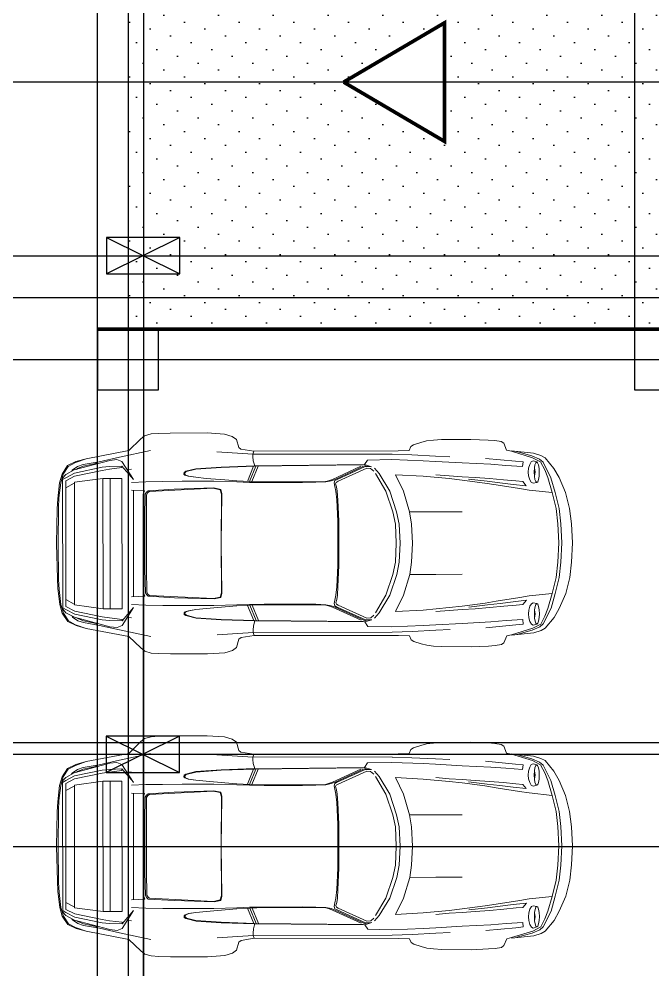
# Model space of a CAD drawing. Extents: x 285329 to 658348, y -83126 to -16980.
# Drawn here: x 323582 to 324102, y -35929 to -35148 of the extents above; entities that cross this region are included whole.
import ezdxf

# ---------------------------------------------------------------- set-up
doc = ezdxf.new("R2010")
doc.units = 0
doc.layers.get('0').update_dxf_attribs({"linetype": 'CONTINUOUS'})
for name, color, linetype, lineweight in [('A-text finishing', 6, 'CONTINUOUS', 13), ('FIGURES', 153, 'CONTINUOUS', 0), ('VIS', 8, 'CONTINUOUS', 18)]:
    doc.layers.add(name, color=color, linetype=linetype, lineweight=lineweight)
for name, color, linetype in [('AXIS', 1, 'CONTINUOUS'), ('COLUMN', 5, 'CONTINUOUS'), ('DIM', 3, 'CONTINUOUS'), ('FURNITURE', 4, 'CONTINUOUS'), ('WALL', 7, 'CONTINUOUS')]:
    doc.layers.add(name, color=color, linetype=linetype)

# ---------------------------------------------------------------- blocks, each defined once
blk = doc.blocks.new('XREF1$0$02PCAR09')
at = {"color": 0, "linetype": 'ByBlock'}
for p, q in [((-138.14, 34.83), (-139.39, 33.77)), ((-136.04, 35.43), (-138.14, 34.83)), ((-133.57, 35.58), (-136.04, 35.43)), ((-129.86, 35.7), (-133.57, 35.58)), ((-117.88, 35.7), (-129.86, 35.7)), ((-112.33, 35.34), (-117.88, 35.7)), ((-109.85, 34.59), (-112.33, 35.34)), ((-108.47, 33.6), (-109.85, 34.59)), ((-139.39, 33.77), (-143.26, 30.05)), ((-107.73, 30.95), (-108.47, 33.6)), ((-107, 30.43), (-107.73, 30.95)), ((-52.16, 31.23), (-52.64, 29.95)), ((-51.29, 31.76), (-52.16, 31.23)), ((-48.85, 32.53), (-51.29, 31.76)), ((-47.09, 33.02), (-48.85, 32.53)), ((-44.85, 33.29), (-47.09, 33.02)), ((-42.26, 33.45), (-44.85, 33.29)), ((-32.75, 33.53), (-42.26, 33.45)), ((-27.18, 33.31), (-32.75, 33.53)), ((-24.96, 33.14), (-27.18, 33.31)), ((-22.98, 32.83), (-24.96, 33.14)), ((-22.13, 32.24), (-22.98, 32.83)), ((-21.22, 30), (-22.13, 32.24)), ((-143.26, 30.05), (-157.04, 27.42)), ((-146.25, 27.9), (-152.81, 26.43)), ((-136.16, 30.07), (-146.25, 27.9)), ((-103.18, 28.82), (-114.79, 29.59)), ((-102.8, 29.76), (-107, 30.43)), ((-103.18, 28.82), (-102.8, 29.76)), ((-58.2, 28.79), (-103.18, 28.82)), ((-103.18, 28.09), (-103.18, 28.82)), ((-103.06, 26.7), (-103.18, 28.09)), ((-56.22, 29.83), (-102.8, 29.76)), ((-58.2, 28.77), (-51.78, 28.55)), ((-52.64, 29.95), (-56.22, 29.83)), ((-51.78, 28.55), (-44.15, 28.14)), ((-44.15, 28.14), (-39.54, 27.93)), ((-19.65, 29.66), (-21.22, 30)), ((-12.48, 29.04), (-19.65, 29.78)), ((-12.79, 27.56), (-19.65, 29.66)), ((-13.04, 28.18), (-17.96, 29.55)), ((-10.59, 27.09), (-13.04, 28.18)), ((-10.14, 28.29), (-12.48, 29.04)), ((-8.78, 27.56), (-10.14, 28.29)), ((-164.79, 22.49), (-162.98, 25.22)), ((-162.81, 24.98), (-164.42, 22.49)), ((-162.98, 25.22), (-160.29, 26.5)), ((-160.49, 26.23), (-162.81, 24.98)), ((-159.78, 24.91), (-161.5, 23.73)), ((-149.39, 26.87), (-160.88, 23.8)), ((-151.85, 24.65), (-160.77, 22.81)), ((-157.04, 27.42), (-160.49, 26.23)), ((-160.29, 26.5), (-157.04, 27.42)), ((-157.91, 25.53), (-159.78, 24.91)), ((-157.91, 25.01), (-159.78, 24.24)), ((-152.81, 26.43), (-157.91, 25.53)), ((-153.83, 25.85), (-157.91, 25.01)), ((-153.47, 26.28), (-153.83, 25.85)), ((-149.51, 24.91), (-151.85, 24.65)), ((-145.43, 25.03), (-149.51, 24.91)), ((-147.04, 27.13), (-149.39, 26.87)), ((-145.43, 26.52), (-147.04, 27.13)), ((-141.73, 20.71), (-145.43, 26.52)), ((-145.43, 25.03), (-141.73, 20.73)), ((-145.43, 24.53), (-145.43, 25.03)), ((-121.58, 24.14), (-113.44, 24.69)), ((-113.44, 24.69), (-102.68, 25.08)), ((-113.44, 24.57), (-102.68, 24.96)), ((-104.9, 20.03), (-102.9, 24.96)), ((-104.22, 19.99), (-102.17, 24.96)), ((-101.45, 24.96), (-103.47, 19.98)), ((-102.68, 25.44), (-103.06, 26.7)), ((-67.1, 25.44), (-102.68, 25.06)), ((-102.68, 25.08), (-102.68, 25.44)), ((-102.68, 24.94), (-67.65, 25.32)), ((-102.68, 25.06), (-102.68, 24.94)), ((-77.45, 20.66), (-68.24, 24.88)), ((-67.39, 24.89), (-76.59, 20.66)), ((-76.17, 20.52), (-66.86, 24.77)), ((-66.42, 25.2), (-67.39, 24.89)), ((-67.1, 25.46), (-66.11, 26.89)), ((-67.1, 25.54), (-67.1, 25.54)), ((-64.81, 24.72), (-67.1, 25.46)), ((-66.86, 24.77), (-65.78, 24.81)), ((-58.32, 27.06), (-66.11, 26.89)), ((-65.78, 24.81), (-64.81, 24.72)), ((-48.2, 26.63), (-58.32, 27.06)), ((-44.15, 26.41), (-48.2, 26.63)), ((-35.6, 25.95), (-44.15, 26.41)), ((-26.33, 25.46), (-35.6, 25.95)), ((-28.03, 27.35), (-18.29, 26.45)), ((-21.41, 25.08), (-26.33, 25.46)), ((-16.03, 24.72), (-21.41, 25.08)), ((-18.29, 26.45), (-15.88, 26.19)), ((-15.88, 26.19), (-16.03, 24.72)), ((-14.12, 24.14), (-13.76, 25.41)), ((-13.76, 25.41), (-13.28, 26.26)), ((-13.28, 26.26), (-12.67, 26.55)), ((-10.26, 26.19), (-12.79, 27.56)), ((-12.67, 26.55), (-11.49, 26.19)), ((-12.22, 24.26), (-12.07, 25.22)), ((-12.07, 25.22), (-11.81, 25.93)), ((-11.81, 25.93), (-11.49, 26.19)), ((-11.49, 26.19), (-11.18, 25.93)), ((-11.18, 25.93), (-10.93, 25.22)), ((-10.93, 25.22), (-10.74, 24.13)), ((-9.43, 26.13), (-10.59, 27.09)), ((-8.9, 23.63), (-10.26, 26.19)), ((-6.9, 21.08), (-9.43, 26.13)), ((-5.94, 24.09), (-8.78, 27.56)), ((-165.56, 19.69), (-164.79, 22.49)), ((-164.42, 22.49), (-165.19, 19.69)), ((-163.6, 22.32), (-164.59, 21.21)), ((-160.88, 23.8), (-163.6, 22.32)), ((-160.77, 22.81), (-163.6, 21.32)), ((-163.6, 20.33), (-160.77, 21.82)), ((-161.5, 23.73), (-161.74, 23.33)), ((-160.77, 21.82), (-151.85, 23.66)), ((-159.78, 24.24), (-160.17, 23.99)), ((-151.85, 23.66), (-149.51, 24.04)), ((-149.51, 24.04), (-145.43, 24.53)), ((-142.39, 24.02), (-143.85, 23.95)), ((-125.42, 22.45), (-125.37, 22.96)), ((-125.08, 22.11), (-125.42, 22.45)), ((-125.37, 22.96), (-124.86, 23.34)), ((-125.15, 22.43), (-125.13, 22.84)), ((-124.89, 22.11), (-125.15, 22.43)), ((-125.13, 22.84), (-124.69, 23.22)), ((-124.01, 21.73), (-125.08, 22.11)), ((-123.84, 21.73), (-124.89, 22.11)), ((-124.86, 23.34), (-121.58, 24.14)), ((-124.69, 23.22), (-121.6, 24.01)), ((-121.62, 21.38), (-124.01, 21.73)), ((-121.62, 21.38), (-123.84, 21.73)), ((-121.6, 24.01), (-113.44, 24.57)), ((-66.4, 24.24), (-75.65, 20.03)), ((-65.14, 24.16), (-66.4, 24.24)), ((-64.13, 23.29), (-65.14, 24.16)), ((-62.4, 22.49), (-63.89, 24.21)), ((-60.22, 16.82), (-63.6, 22.49)), ((-58.97, 16.82), (-62.4, 22.49)), ((-57.13, 22.11), (-54.53, 16.8)), ((-48.2, 21.63), (-57.13, 22.11)), ((-39.78, 20.85), (-48.2, 21.63)), ((-39.78, 21.75), (-44.12, 22.11)), ((-35.6, 21.46), (-39.78, 21.75)), ((-14.22, 22.91), (-14.12, 24.14)), ((-14.12, 21.68), (-14.22, 22.91)), ((-13.76, 20.44), (-14.12, 21.68)), ((-12.31, 22.86), (-12.22, 24.26)), ((-12.24, 21.56), (-12.31, 22.86)), ((-12.04, 22.86), (-12.24, 21.56)), ((-12.07, 20.57), (-12.24, 21.58)), ((-12.22, 24.26), (-12.04, 22.86)), ((-10.74, 21.58), (-10.93, 20.51)), ((-10.74, 24.13), (-10.69, 22.86)), ((-10.69, 22.86), (-10.74, 21.58)), ((-7.91, 21.15), (-8.9, 23.63)), ((-4.27, 21.14), (-5.94, 24.09)), ((-166.21, 14.44), (-165.56, 19.69)), ((-165.19, 19.69), (-165.8, 14.82)), ((-163.6, 21.32), (-164.59, 20.71)), ((-164.59, -21.21), (-164.59, 21.21)), ((-163.6, 20.33), (-163.6, -20.33)), ((-163.6, 18.05), (-160.88, 19.53)), ((-160.77, 19.82), (-151.61, 21.07)), ((-160.77, 19.82), (-160.77, -19.82)), ((-151.61, 21.07), (-151.61, -21.07)), ((-151.61, 21.07), (-145.43, 21.07)), ((-149.26, 21.07), (-149.26, -21.19)), ((-145.43, -21.07), (-145.43, 21.07)), ((-137.77, 19.96), (-142.39, 19.75)), ((-132.34, 20.03), (-137.77, 19.96)), ((-126.04, 20.1), (-132.34, 20.03)), ((-115.78, 20.11), (-126.04, 20.1)), ((-118.22, 21.03), (-121.62, 21.38)), ((-112.19, 20.51), (-118.22, 21.03)), ((-108.37, 19.87), (-115.78, 20.11)), ((-108.37, 20.23), (-112.19, 20.51)), ((-104.22, 19.99), (-108.37, 20.23)), ((-104.27, 19.73), (-108.37, 19.87)), ((-99.56, 19.65), (-104.27, 19.73)), ((-99.52, 19.84), (-104.22, 19.99)), ((-87.11, 19.64), (-99.56, 19.65)), ((-87.11, 19.87), (-99.52, 19.84)), ((-82.86, 19.87), (-87.11, 19.87)), ((-82.86, 19.72), (-87.11, 19.64)), ((-79.67, 19.98), (-82.86, 19.87)), ((-79.63, 19.86), (-82.86, 19.72)), ((-79.67, 19.96), (-78.74, 20.2)), ((-77.89, 20.2), (-79.63, 19.86)), ((-78.74, 20.2), (-77.45, 20.66)), ((-77.21, 20.44), (-77.89, 20.2)), ((-76.59, 20.66), (-77.21, 20.44)), ((-76.95, 19.52), (-76.71, 20.25)), ((-76.73, 18.37), (-76.95, 19.52)), ((-76.71, 20.25), (-76.17, 20.52)), ((-76.22, 19.69), (-76.44, 19.24)), ((-76.44, 19.24), (-76.15, 18.22)), ((-75.65, 20.03), (-76.22, 19.69)), ((-35.6, 20.37), (-39.78, 20.85)), ((-31.38, 21.21), (-35.6, 21.46)), ((-28.21, 19.38), (-35.6, 20.37)), ((-33.48, 20.69), (-27.45, 19.99)), ((-26.79, 20.88), (-31.38, 21.21)), ((-24.62, 18.78), (-28.21, 19.38)), ((-27.45, 19.99), (-23.36, 19.5)), ((-22.2, 20.45), (-26.79, 20.88)), ((-17.01, 17.6), (-24.62, 18.78)), ((-23.36, 19.5), (-19.12, 18.97)), ((-18.2, 20.06), (-22.2, 20.45)), ((-19.12, 18.97), (-14.89, 18.51)), ((-16, 19.87), (-18.2, 20.06)), ((-14.89, 18.51), (-16, 19.87)), ((-13.28, 19.65), (-13.76, 20.44)), ((-12.67, 19.33), (-13.28, 19.65)), ((-11.49, 19.6), (-12.67, 19.33)), ((-11.81, 19.84), (-12.07, 20.57)), ((-11.49, 19.6), (-11.81, 19.84)), ((-11.18, 19.81), (-11.49, 19.6)), ((-10.93, 20.51), (-11.18, 19.81)), ((-6.56, 16.32), (-7.91, 21.15)), ((-5.57, 16.32), (-6.9, 21.08)), ((-2.17, 16.31), (-4.27, 21.14)), ((-138.14, 17.06), (-142.38, 17.26)), ((-141.73, 17.26), (-141.73, -17.16)), ((-138.66, 0), (-138.57, 15.9)), ((-138.57, 15.9), (-138.14, 17.06)), ((-137.9, 15.9), (-138.04, 8.28)), ((-137.51, 16.58), (-137.9, 15.9)), ((-137.56, 8.16), (-137.48, 15.78)), ((-136.98, 17.01), (-137.51, 16.58)), ((-137.48, 15.78), (-137.08, 16.44)), ((-137.08, 16.44), (-136.55, 16.78)), ((-128.55, 17.52), (-136.98, 17.01)), ((-136.55, 16.78), (-115.95, 17.82)), ((-115.76, 17.94), (-128.55, 17.52)), ((-115.95, 17.82), (-113.73, 17.36)), ((-113.56, 17.48), (-115.76, 17.94)), ((-113.73, 17.36), (-113.35, 15.95)), ((-113.2, 16.07), (-113.56, 17.48)), ((-113.4, -0.02), (-113.2, 16.07)), ((-113.35, 15.95), (-113.4, 0.02)), ((-76.42, 16.82), (-76.73, 18.37)), ((-76.1, 14.07), (-76.42, 16.82)), ((-76.15, 18.22), (-75.93, 16.82)), ((-75.93, 16.82), (-75.72, 13.98)), ((-60.22, 16.82), (-60.22, 16.82)), ((-58, 10.14), (-60.22, 16.82)), ((-56.75, 10.14), (-58.97, 16.82)), ((-54.53, 16.8), (-52.55, 10.14)), ((-13.95, 17.11), (-17.01, 17.6)), ((-6.56, 16.32), (-13.95, 17.11)), ((-5.26, 11.13), (-6.56, 16.32)), ((-4.27, 11.13), (-5.57, 16.32)), ((-0.87, 11.13), (-2.17, 16.31)), ((-166.35, 11.22), (-166.21, 14.44)), ((-165.8, 14.82), (-165.94, 11.59)), ((-76.1, 14.07), (-75.74, 7.15)), ((-75.72, 13.98), (-75.43, 7.15)), ((-166.57, 0.02), (-166.35, 11.22)), ((-165.94, 11.59), (-166.08, 0)), ((-57.13, 6.18), (-58, 10.14)), ((-55.9, 6.18), (-56.75, 10.14)), ((-52.55, 10.14), (-44.12, 10.09)), ((-52.55, 10.14), (-51.92, 6.18)), ((-44.12, 10.09), (-35.6, 10.09)), ((-4.7, 6.2), (-5.26, 11.13)), ((-3.7, 6.2), (-4.27, 11.13)), ((-0.31, 6.18), (-0.87, 11.13)), ((-138.04, 8.28), (-138.04, 0)), ((-137.56, 0), (-137.56, 8.16)), ((-75.74, 7.15), (-75.77, 0)), ((-75.43, 7.15), (-75.4, 0)), ((-56.89, 0), (-57.13, 6.18)), ((-55.64, 0), (-55.9, 6.18)), ((-51.92, 6.18), (-51.68, 0)), ((-4.39, 0), (-4.7, 6.2)), ((-3.4, 0), (-3.7, 6.2)), ((0, 0), (-0.31, 6.18)), ((-165.94, -11.59), (-166.08, 0)), ((-138.66, 0), (-138.57, -15.9)), ((-138.04, -8.28), (-138.04, 0)), ((-137.56, 0), (-137.56, -8.16)), ((-113.4, 0.02), (-113.2, -16.07)), ((-75.74, -7.15), (-75.77, 0)), ((-75.43, -7.15), (-75.4, 0)), ((-56.89, 0), (-57.13, -6.18)), ((-55.64, 0), (-55.9, -6.18)), ((-51.92, -6.18), (-51.68, 0)), ((-4.39, 0), (-4.7, -6.2)), ((-3.4, 0), (-3.7, -6.2)), ((0, 0), (-0.31, -6.18)), ((-166.57, -0.02), (-166.35, -11.22)), ((-113.35, -15.95), (-113.4, -0.02)), ((-137.9, -15.9), (-138.04, -8.28)), ((-137.56, -8.16), (-137.48, -15.78)), ((-76.1, -14.07), (-75.74, -7.15)), ((-75.72, -13.98), (-75.43, -7.15)), ((-57.13, -6.18), (-58, -10.14)), ((-55.9, -6.18), (-56.75, -10.14)), ((-52.55, -10.14), (-51.92, -6.18)), ((-4.7, -6.2), (-5.26, -11.13)), ((-3.7, -6.2), (-4.27, -11.13)), ((-0.31, -6.18), (-0.87, -11.13)), ((-166.35, -11.22), (-166.21, -14.44)), ((-165.8, -14.82), (-165.94, -11.59)), ((-58, -10.14), (-60.22, -16.82)), ((-56.75, -10.14), (-58.97, -16.82)), ((-54.53, -16.8), (-52.55, -10.14)), ((-52.55, -10.14), (-44.12, -10.09)), ((-44.12, -10.09), (-35.6, -10.09)), ((-5.26, -11.13), (-6.56, -16.32)), ((-4.27, -11.13), (-5.57, -16.32)), ((-0.87, -11.13), (-2.17, -16.31)), ((-166.21, -14.44), (-165.56, -19.69)), ((-165.19, -19.69), (-165.8, -14.82)), ((-76.1, -14.07), (-76.42, -16.82)), ((-75.93, -16.82), (-75.72, -13.98)), ((-163.6, -18.05), (-160.88, -19.53)), ((-138.14, -17.06), (-142.38, -17.26)), ((-138.57, -15.9), (-138.14, -17.06)), ((-137.51, -16.58), (-137.9, -15.9)), ((-136.98, -17.01), (-137.51, -16.58)), ((-137.48, -15.78), (-137.08, -16.44)), ((-137.08, -16.44), (-136.55, -16.78)), ((-128.55, -17.52), (-136.98, -17.01)), ((-136.55, -16.78), (-115.95, -17.82)), ((-115.76, -17.94), (-128.55, -17.52)), ((-115.95, -17.82), (-113.73, -17.36)), ((-113.56, -17.48), (-115.76, -17.94)), ((-113.73, -17.36), (-113.35, -15.95)), ((-113.2, -16.07), (-113.56, -17.48)), ((-76.73, -18.37), (-76.95, -19.52)), ((-76.42, -16.82), (-76.73, -18.37)), ((-76.44, -19.24), (-76.15, -18.22)), ((-76.15, -18.22), (-75.93, -16.82)), ((-60.22, -16.82), (-63.6, -22.49)), ((-58.97, -16.82), (-62.4, -22.49)), ((-60.22, -16.82), (-60.22, -16.82)), ((-57.13, -22.11), (-54.53, -16.8)), ((-17.01, -17.6), (-24.62, -18.78)), ((-13.95, -17.11), (-17.01, -17.6)), ((-6.56, -16.32), (-13.95, -17.11)), ((-6.56, -16.32), (-7.91, -21.15)), ((-5.57, -16.32), (-6.9, -21.08)), ((-2.17, -16.31), (-4.27, -21.14)), ((-165.56, -19.69), (-164.79, -22.49)), ((-164.42, -22.49), (-165.19, -19.69)), ((-163.6, -21.32), (-164.59, -20.71)), ((-163.6, -22.32), (-164.59, -21.21)), ((-163.6, -20.33), (-160.77, -21.82)), ((-160.77, -22.81), (-163.6, -21.32)), ((-160.77, -19.82), (-151.61, -21.07)), ((-151.61, -21.07), (-145.43, -21.07)), ((-141.73, -20.71), (-145.43, -26.52)), ((-145.43, -25.03), (-141.73, -20.73)), ((-137.77, -19.96), (-142.39, -19.75)), ((-132.34, -20.03), (-137.77, -19.96)), ((-126.04, -20.1), (-132.34, -20.03)), ((-115.78, -20.11), (-126.04, -20.1)), ((-121.62, -21.38), (-124.01, -21.73)), ((-121.62, -21.38), (-123.84, -21.73)), ((-118.22, -21.03), (-121.62, -21.38)), ((-112.19, -20.51), (-118.22, -21.03)), ((-108.37, -19.87), (-115.78, -20.11)), ((-108.37, -20.23), (-112.19, -20.51)), ((-104.27, -19.73), (-108.37, -19.87)), ((-104.22, -19.99), (-108.37, -20.23)), ((-104.9, -20.03), (-102.9, -24.96)), ((-99.56, -19.65), (-104.27, -19.73)), ((-99.52, -19.84), (-104.22, -19.99)), ((-104.22, -19.99), (-102.17, -24.96)), ((-101.45, -24.96), (-103.47, -19.98)), ((-87.11, -19.64), (-99.56, -19.65)), ((-87.11, -19.87), (-99.52, -19.84)), ((-82.86, -19.72), (-87.11, -19.64)), ((-82.86, -19.87), (-87.11, -19.87)), ((-79.63, -19.86), (-82.86, -19.72)), ((-79.67, -19.98), (-82.86, -19.87)), ((-79.67, -19.96), (-78.74, -20.2)), ((-77.89, -20.2), (-79.63, -19.86)), ((-78.74, -20.2), (-77.45, -20.66)), ((-77.21, -20.44), (-77.89, -20.2)), ((-77.45, -20.66), (-68.24, -24.88)), ((-76.59, -20.66), (-77.21, -20.44)), ((-76.95, -19.52), (-76.71, -20.25)), ((-76.71, -20.25), (-76.17, -20.52)), ((-67.39, -24.89), (-76.59, -20.66)), ((-76.22, -19.69), (-76.44, -19.24)), ((-75.65, -20.03), (-76.22, -19.69)), ((-76.17, -20.52), (-66.86, -24.77)), ((-66.4, -24.24), (-75.65, -20.03)), ((-39.78, -20.85), (-48.2, -21.63)), ((-35.6, -20.37), (-39.78, -20.85)), ((-35.6, -21.46), (-39.78, -21.75)), ((-28.21, -19.38), (-35.6, -20.37)), ((-31.38, -21.21), (-35.6, -21.46)), ((-33.48, -20.69), (-27.45, -19.99)), ((-26.79, -20.88), (-31.38, -21.21)), ((-24.62, -18.78), (-28.21, -19.38)), ((-27.45, -19.99), (-23.36, -19.5)), ((-22.2, -20.45), (-26.79, -20.88)), ((-23.36, -19.5), (-19.12, -18.97)), ((-18.2, -20.06), (-22.2, -20.45)), ((-19.12, -18.97), (-14.89, -18.51)), ((-16, -19.87), (-18.2, -20.06)), ((-14.89, -18.51), (-16, -19.87)), ((-13.76, -20.44), (-14.12, -21.68)), ((-13.28, -19.65), (-13.76, -20.44)), ((-12.67, -19.33), (-13.28, -19.65)), ((-11.49, -19.6), (-12.67, -19.33)), ((-12.07, -20.57), (-12.24, -21.58)), ((-11.81, -19.84), (-12.07, -20.57)), ((-11.49, -19.6), (-11.81, -19.84)), ((-11.18, -19.81), (-11.49, -19.6)), ((-10.93, -20.51), (-11.18, -19.81)), ((-10.74, -21.58), (-10.93, -20.51)), ((-6.9, -21.08), (-9.43, -26.13)), ((-7.91, -21.15), (-8.9, -23.63)), ((-4.27, -21.14), (-5.94, -24.09)), ((-164.79, -22.49), (-162.98, -25.22)), ((-162.81, -24.98), (-164.42, -22.49)), ((-160.88, -23.8), (-163.6, -22.32)), ((-161.5, -23.73), (-161.74, -23.33)), ((-159.78, -24.91), (-161.5, -23.73)), ((-149.39, -26.87), (-160.88, -23.8)), ((-160.77, -21.82), (-151.85, -23.66)), ((-151.85, -24.65), (-160.77, -22.81)), ((-159.78, -24.24), (-160.17, -23.99)), ((-157.91, -25.01), (-159.78, -24.24)), ((-151.85, -23.66), (-149.51, -24.04)), ((-149.51, -24.04), (-145.43, -24.53)), ((-145.43, -24.53), (-145.43, -25.03)), ((-142.39, -24.02), (-143.85, -23.95)), ((-125.08, -22.11), (-125.42, -22.45)), ((-125.42, -22.45), (-125.37, -22.96)), ((-125.37, -22.96), (-124.86, -23.34)), ((-124.89, -22.11), (-125.15, -22.43)), ((-125.15, -22.43), (-125.13, -22.84)), ((-125.13, -22.84), (-124.69, -23.22)), ((-124.01, -21.73), (-125.08, -22.11)), ((-123.84, -21.73), (-124.89, -22.11)), ((-124.86, -23.34), (-121.58, -24.14)), ((-124.69, -23.22), (-121.6, -24.01)), ((-121.6, -24.01), (-113.44, -24.57)), ((-121.58, -24.14), (-113.44, -24.69)), ((-113.44, -24.57), (-102.68, -24.96)), ((-65.14, -24.16), (-66.4, -24.24)), ((-64.13, -23.29), (-65.14, -24.16)), ((-62.4, -22.49), (-63.89, -24.21)), ((-48.2, -21.63), (-57.13, -22.11)), ((-39.78, -21.75), (-44.12, -22.11)), ((-14.12, -21.68), (-14.22, -22.91)), ((-14.22, -22.91), (-14.12, -24.14)), ((-14.12, -24.14), (-13.76, -25.41)), ((-12.24, -21.56), (-12.31, -22.86)), ((-12.31, -22.86), (-12.22, -24.26)), ((-12.04, -22.86), (-12.24, -21.56)), ((-12.22, -24.26), (-12.04, -22.86)), ((-12.22, -24.26), (-12.07, -25.22)), ((-10.93, -25.22), (-10.74, -24.13)), ((-10.69, -22.86), (-10.74, -21.58)), ((-10.74, -24.13), (-10.69, -22.86)), ((-8.9, -23.63), (-10.26, -26.19)), ((-5.94, -24.09), (-8.78, -27.56)), ((-162.98, -25.22), (-160.29, -26.5)), ((-160.49, -26.23), (-162.81, -24.98)), ((-157.04, -27.42), (-160.49, -26.23)), ((-160.29, -26.5), (-157.04, -27.42)), ((-157.91, -25.53), (-159.78, -24.91)), ((-153.83, -25.85), (-157.91, -25.01)), ((-152.81, -26.43), (-157.91, -25.53)), ((-143.26, -30.05), (-157.04, -27.42)), ((-153.47, -26.28), (-153.83, -25.85)), ((-146.25, -27.9), (-152.81, -26.43)), ((-149.51, -24.91), (-151.85, -24.65)), ((-145.43, -25.03), (-149.51, -24.91)), ((-147.04, -27.13), (-149.39, -26.87)), ((-145.43, -26.52), (-147.04, -27.13)), ((-113.44, -24.69), (-102.68, -25.08)), ((-103.06, -26.7), (-103.18, -28.09)), ((-102.68, -25.44), (-103.06, -26.7)), ((-102.68, -25.06), (-102.68, -24.94)), ((-102.68, -24.94), (-67.65, -25.32)), ((-67.1, -25.44), (-102.68, -25.06)), ((-102.68, -25.08), (-102.68, -25.44)), ((-66.42, -25.2), (-67.39, -24.89)), ((-64.81, -24.72), (-67.1, -25.46)), ((-67.1, -25.46), (-66.11, -26.89)), ((-67.1, -25.54), (-67.1, -25.54)), ((-66.86, -24.77), (-65.78, -24.81)), ((-58.32, -27.06), (-66.11, -26.89)), ((-65.78, -24.81), (-64.81, -24.72)), ((-48.2, -26.63), (-58.32, -27.06)), ((-44.15, -26.41), (-48.2, -26.63)), ((-35.6, -25.95), (-44.15, -26.41)), ((-26.33, -25.46), (-35.6, -25.95)), ((-28.03, -27.35), (-18.29, -26.45)), ((-21.41, -25.08), (-26.33, -25.46)), ((-16.03, -24.72), (-21.41, -25.08)), ((-12.79, -27.56), (-19.65, -29.66)), ((-18.29, -26.45), (-15.88, -26.19)), ((-15.88, -26.19), (-16.03, -24.72)), ((-13.76, -25.41), (-13.28, -26.26)), ((-13.28, -26.26), (-12.67, -26.55)), ((-10.59, -27.09), (-13.04, -28.18)), ((-10.26, -26.19), (-12.79, -27.56)), ((-12.67, -26.55), (-11.49, -26.19)), ((-12.07, -25.22), (-11.81, -25.93)), ((-11.81, -25.93), (-11.49, -26.19)), ((-11.49, -26.19), (-11.18, -25.93)), ((-11.18, -25.93), (-10.93, -25.22)), ((-9.43, -26.13), (-10.59, -27.09)), ((-8.78, -27.56), (-10.14, -28.29)), ((-136.16, -30.07), (-146.25, -27.9)), ((-139.39, -33.77), (-143.26, -30.05)), ((-103.18, -28.82), (-114.79, -29.59)), ((-107, -30.43), (-107.73, -30.95)), ((-102.8, -29.76), (-107, -30.43)), ((-103.18, -28.09), (-103.18, -28.82)), ((-58.2, -28.79), (-103.18, -28.82)), ((-103.18, -28.82), (-102.8, -29.76)), ((-56.22, -29.83), (-102.8, -29.76)), ((-58.2, -28.77), (-51.78, -28.55)), ((-52.64, -29.95), (-56.22, -29.83)), ((-52.16, -31.23), (-52.64, -29.95)), ((-51.78, -28.55), (-44.15, -28.14)), ((-44.15, -28.14), (-39.54, -27.93)), ((-21.22, -30), (-22.13, -32.24)), ((-19.65, -29.66), (-21.22, -30)), ((-12.48, -29.04), (-19.65, -29.78)), ((-13.04, -28.18), (-17.96, -29.55)), ((-10.14, -28.29), (-12.48, -29.04)), ((-138.14, -34.83), (-139.39, -33.77)), ((-108.47, -33.6), (-109.85, -34.59)), ((-107.73, -30.95), (-108.47, -33.6)), ((-51.29, -31.76), (-52.16, -31.23)), ((-48.85, -32.53), (-51.29, -31.76)), ((-47.09, -33.02), (-48.85, -32.53)), ((-44.85, -33.29), (-47.09, -33.02)), ((-42.26, -33.45), (-44.85, -33.29)), ((-32.75, -33.53), (-42.26, -33.45)), ((-27.18, -33.31), (-32.75, -33.53)), ((-24.96, -33.14), (-27.18, -33.31)), ((-22.98, -32.83), (-24.96, -33.14)), ((-22.13, -32.24), (-22.98, -32.83)), ((-136.04, -35.43), (-138.14, -34.83)), ((-133.57, -35.58), (-136.04, -35.43)), ((-129.86, -35.7), (-133.57, -35.58)), ((-117.88, -35.7), (-129.86, -35.7)), ((-112.33, -35.34), (-117.88, -35.7)), ((-109.85, -34.59), (-112.33, -35.34))]:
    blk.add_line(p, q, dxfattribs=at)
blk = doc.blocks.new('COLUMN')
at = {"layer": 'AXIS'}
for p, q in [((236924.7, -9644.26), (236984.7, -9674.26)), ((236984.7, -9644.26), (236924.7, -9674.26))]:
    blk.add_line(p, q, dxfattribs=at)
at = {"layer": 'COLUMN'}
blk.add_lwpolyline([(236924.7, -9644.26), (236984.7, -9644.26), (236984.7, -9674.26), (236924.7, -9674.26)], close=True, dxfattribs=at)
blk = doc.blocks.new('cbcb')
at = {"layer": 'AXIS'}
for p, q in [((328671.27, -10741.78), (328670.74, -14326.06)), ((327222.58, -12603.67), (329571.96, -12603.67)), ((327226.6, -12978.66), (329571.96, -12978.66))]:
    blk.add_line(p, q, dxfattribs=at)
at = {"layer": 'WALL', "linetype": 'Continuous', "xscale": -1}
blk.add_blockref('COLUMN', (565625.24, -3319.41), dxfattribs=at)

msp = doc.modelspace()

# ---------------------------------------------------------------- hatches: boundary and pattern name
at = {"layer": 'FURNITURE', "ltscale": 3}
h = msp.add_hatch(dxfattribs=at)
h.set_pattern_fill('DOTS', color=256, scale=10, angle=45, style=0)
h.set_pattern_definition([(45, (14909.404, -13934.857), (-5.6126601, 16.8379802), [0, -15.875])])
h.paths.add_polyline_path([(324087.3, -35060.49), (323671.82, -35060.49), (323671.82, -35199.95), (323848.67, -35199.95), (323931.32, -35151.32), (323931.32, -35199.95), (324087.3, -35199.95)], flags=17)
h.paths.add_polyline_path([(324087.3, -35199.95), (323931.32, -35199.95), (323931.32, -35248.59), (323848.67, -35199.95), (323671.82, -35199.95), (323671.82, -35402.69), (324087.3, -35402.69)])
h.paths.add_polyline_path([(324112.3, -35199.95), (324087.3, -35199.95), (324087.3, -35402.69), (324112.3, -35402.69)])
h.paths.add_polyline_path([(324112.3, -35042.53), (324082.3, -35042.53), (324082.3, -35027.69), (323671.82, -35027.69), (323671.82, -35060.49), (324087.3, -35060.49), (324087.3, -35199.95), (324112.3, -35199.95)])
h.paths.add_polyline_path([(324455.14, -35042.53), (324143.12, -35042.53), (324142.3, -35042.53), (324112.3, -35042.53), (324112.3, -35199.95), (324254.47, -35199.95, -0.414214), (324454.47, -35399.95), (324454.47, -35427.53), (324572.72, -35427.53, -0.997786), (324672.72, -35427.75), (324690.86, -35427.75), (324652.1, -35207.81, 0.363992)])
h.paths.add_polyline_path([(324254.47, -35199.95), (324112.3, -35199.95), (324112.3, -35402.69), (324137.3, -35402.69, -0.146797), (324202.42, -35427.53), (324454.47, -35427.53), (324454.47, -35399.95, 0.414214)], flags=17)
h.paths.add_polyline_path([(324415.91, -35247.81), (324415.91, -35207.57), (324438.87, -35207.57), (324438.87, -35247.81)], flags=24)

# ---------------------------------------------------------------- linework, layer by layer
at = {"layer": 'A-text finishing', "const_width": 3}
msp.add_lwpolyline([(324137.3, -35402.69), (323646.82, -35402.69)], dxfattribs=at)
at = {"layer": 'AXIS'}
for p, q in [((323671.82, -33436.35), (323671.82, -37466.55)), ((322321.47, -35427.69), (324573.05, -35427.69)), ((322266.89, -35827.69), (324573.05, -35827.69))]:
    msp.add_line(p, q, dxfattribs=at)
at = {"layer": 'COLUMN'}
for points in [[(323696.82, -35452.69), (323696.82, -35402.69), (323646.82, -35402.69), (323646.82, -35452.69)], [(324137.3, -35452.69), (324137.3, -35402.69), (324087.3, -35402.69), (324087.3, -35452.69)]]:
    msp.add_lwpolyline(points, close=True, dxfattribs=at)
at = {"layer": 'DIM'}
for p, q in [((323684.69, -33880.26), (323684.17, -37464.54)), ((322242.66, -35342.48), (324583.75, -35342.48)), ((322236, -35742.15), (324585.39, -35742.15))]:
    msp.add_line(p, q, dxfattribs=at)
at = {"layer": 'FURNITURE', "ltscale": 3}
for p, q in [((323646.82, -37028.02), (323646.82, -34252.69)), ((324087.3, -35052.69), (324087.3, -35402.69)), ((324297.3, -35199.95), (323551.66, -35199.95))]:
    msp.add_line(p, q, dxfattribs=at)
at = {"layer": 'WALL', "linetype": 'Continuous', "const_width": 3}
for points in [[(323848.67, -35199.95), (323931.32, -35151.32), (323931.32, -35199.95)], [(323848.67, -35199.95), (323931.32, -35248.59), (323931.32, -35199.95)]]:
    msp.add_lwpolyline(points, dxfattribs=at)

# ---------------------------------------------------------------- block references
at = {"layer": 'DIM', "linetype": 'Continuous', "xscale": -1}
msp.add_blockref('COLUMN', (560638.87, -25683.22), dxfattribs=at)
at = {"layer": 'FIGURES', "lineweight": 0, "xscale": -2.539999999841102, "yscale": 2.53999999910593, "zscale": 2.540000000000873, "rotation": 180.076842413783}
for p in [(324036.29, -35578.32, -260.83), (324036.29, -35827)]:
    msp.add_blockref('XREF1$0$02PCAR09', p, dxfattribs=at)
at = {"layer": 'VIS', "linetype": 'Continuous', "lineweight": 5}
msp.add_blockref('cbcb', (-4986.58, -22773.18), dxfattribs=at)

doc.saveas('drawing.dxf')
